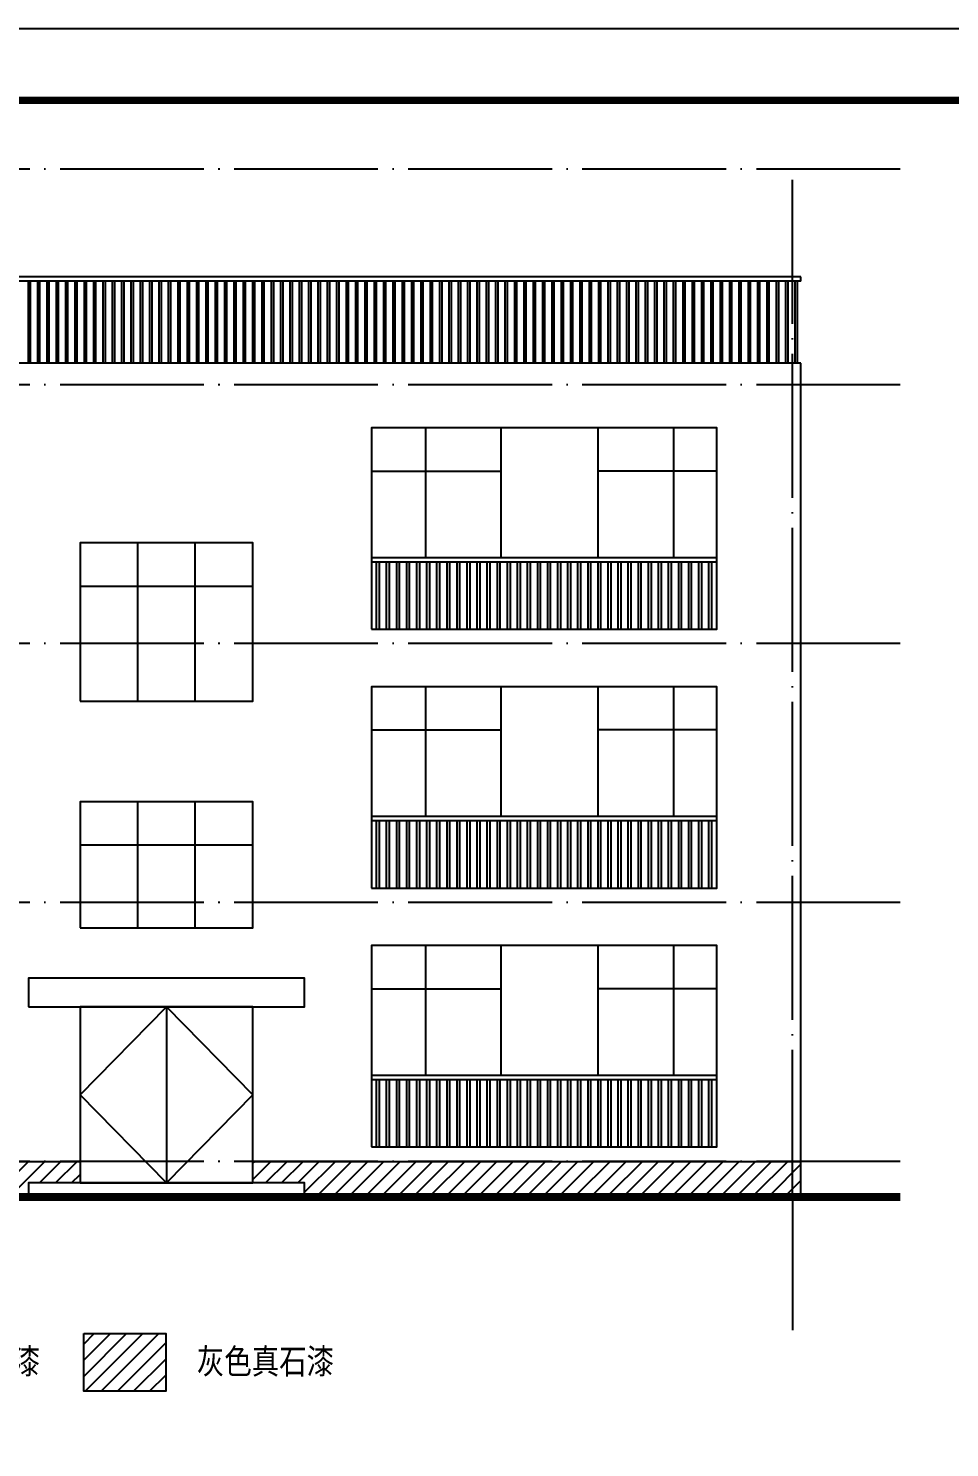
# Model space of a CAD drawing. Extents: x -695846 to 822170, y -413475 to 397179.
# Drawn here: x 369208 to 382014, y 242864 to 262602 of the extents above; entities that cross this region are included whole.
import ezdxf

# ---------------------------------------------------------------- set-up
doc = ezdxf.new("R2010")
doc.units = 0
doc.header["$LTSCALE"] = 1000
doc.header["$MEASUREMENT"] = 0
doc.linetypes.add('DOTE', pattern=[2.42, 2, -0.2, 0.02, -0.2])
for name, color, linetype in [('A-立面阳台栏杆', 157, 'Continuous'), ('AXIS', 3, 'Continuous'), ('DOTE', 1, 'DOTE'), ('PUB_TEXT', 7, 'Continuous'), ('T-图框-175', 175, 'Continuous'), ('WINDOW', 4, 'Continuous')]:
    doc.layers.add(name, color=color, linetype=linetype)
doc.styles.add('-黑体', font='simhei.ttf', dxfattribs={"width": 0.8})
pattern_1 = [(45, (-176795.44, 7064.84), (-112.2532, 112.2532), [])]

msp = doc.modelspace()

# ---------------------------------------------------------------- hatches: boundary and pattern name
h = msp.add_hatch()
h.set_pattern_fill('ANSI31', color=8, scale=100)
h.set_pattern_definition(pattern_1)
h.paths.add_polyline_path([(369208, 246395), (369208, 246545), (369928, 246545), (369928, 246845), (344308, 246845), (344308, 246395)])
h = msp.add_hatch()
h.set_pattern_fill('ANSI31', color=8, scale=100)
h.set_pattern_definition(pattern_1)
h.paths.add_polyline_path([(379948, 246395), (379948, 246845), (372328, 246845), (372328, 246545), (373048, 246545), (373048, 246395)])
h = msp.add_hatch()
h.set_pattern_fill('ANSI31', color=8, scale=100)
h.set_pattern_definition([(45, (-169420.67, 9111.3), (-112.2532, 112.2532), [])])
h.paths.add_polyline_path([(369977, 244450), (371117, 244450), (371117, 243648), (369977, 243648)])

# ---------------------------------------------------------------- linework, layer by layer
for p, q in [((379948, 257945), (344308, 257945)), ((379948, 246395), (379948, 257945)), ((342928, 246395), (381328, 246395))]:
    msp.add_line(p, q)
for points in [[(373978, 254245), (378778, 254245), (378778, 257045), (373978, 257045)], [(373978, 250645), (378778, 250645), (378778, 253445), (373978, 253445)], [(373978, 247045), (378778, 247045), (378778, 249845), (373978, 249845)], [(369208, 248995), (373048, 248995), (373048, 249395), (369208, 249395)], [(369977, 244450), (371117, 244450), (371117, 243648), (369977, 243648)]]:
    msp.add_lwpolyline(points, close=True)
at = {"color": 8}
for points in [[(371128, 248995), (372328, 247770), (371128, 246545), (369928, 247770), (371128, 248995)], [(344308, 246845), (369928, 246845)], [(372328, 246845), (379948, 246845)]]:
    msp.add_lwpolyline(points, dxfattribs=at)
at = {"elevation": -343}
msp.add_lwpolyline([(369208, 246395), (373048, 246395), (373048, 246545), (369208, 246545)], close=True, dxfattribs=at)
at = {"const_width": 100}
msp.add_lwpolyline([(342928, 246345), (381328, 246345)], dxfattribs=at)
at = {"layer": 'A-立面阳台栏杆'}
for p, q in [((379948, 259085), (379948, 259145)), ((373978, 255245), (378778, 255245)), ((373978, 255185), (378778, 255185)), ((373978, 251645), (378778, 251645)), ((373978, 251585), (378778, 251585)), ((373978, 248045), (378778, 248045)), ((373978, 247985), (378778, 247985))]:
    msp.add_line(p, q, dxfattribs=at)
for points in [[(379948, 259145), (344308, 259145)], [(379948, 259085), (344308, 259085)], [(369208, 257945), (369208, 259085)], [(369238, 257945), (369238, 259085)], [(369338, 257945), (369338, 259085)], [(369368, 257945), (369368, 259085)], [(369468, 257945), (369468, 259085)], [(369498, 257945), (369498, 259085)], [(369598, 257945), (369598, 259085)], [(369628, 257945), (369628, 259085)], [(369728, 257945), (369728, 259085)], [(369758, 257945), (369758, 259085)], [(369858, 257945), (369858, 259085)], [(369888, 257945), (369888, 259085)], [(369988, 257945), (369988, 259085)], [(370018, 257945), (370018, 259085)], [(370118, 257945), (370118, 259085)], [(370148, 257945), (370148, 259085)], [(370248, 257945), (370248, 259085)], [(370278, 257945), (370278, 259085)], [(370378, 257945), (370378, 259085)], [(370408, 257945), (370408, 259085)], [(370508, 257945), (370508, 259085)], [(370538, 257945), (370538, 259085)], [(370638, 257945), (370638, 259085)], [(370668, 257945), (370668, 259085)], [(370768, 257945), (370768, 259085)], [(370798, 257945), (370798, 259085)], [(370898, 257945), (370898, 259085)], [(370928, 257945), (370928, 259085)], [(371028, 257945), (371028, 259085)], [(371058, 257945), (371058, 259085)], [(371158, 257945), (371158, 259085)], [(371188, 257945), (371188, 259085)], [(371288, 257945), (371288, 259085)], [(371318, 257945), (371318, 259085)], [(371418, 257945), (371418, 259085)], [(371448, 257945), (371448, 259085)], [(371548, 257945), (371548, 259085)], [(371578, 257945), (371578, 259085)], [(371678, 257945), (371678, 259085)], [(371708, 257945), (371708, 259085)], [(371808, 257945), (371808, 259085)], [(371838, 257945), (371838, 259085)], [(371938, 257945), (371938, 259085)], [(371968, 257945), (371968, 259085)], [(372068, 257945), (372068, 259085)], [(372098, 257945), (372098, 259085)], [(372198, 257945), (372198, 259085)], [(372228, 257945), (372228, 259085)], [(372328, 257945), (372328, 259085)], [(372358, 257945), (372358, 259085)], [(372458, 257945), (372458, 259085)], [(372488, 257945), (372488, 259085)], [(372588, 257945), (372588, 259085)], [(372618, 257945), (372618, 259085)], [(372718, 257945), (372718, 259085)], [(372748, 257945), (372748, 259085)], [(372848, 257945), (372848, 259085)], [(372878, 257945), (372878, 259085)], [(372978, 257945), (372978, 259085)], [(373008, 257945), (373008, 259085)], [(373108, 257945), (373108, 259085)], [(373138, 257945), (373138, 259085)], [(373238, 257945), (373238, 259085)], [(373268, 257945), (373268, 259085)], [(373368, 257945), (373368, 259085)], [(373398, 257945), (373398, 259085)], [(373498, 257945), (373498, 259085)], [(373528, 257945), (373528, 259085)], [(373628, 257945), (373628, 259085)], [(373658, 257945), (373658, 259085)], [(373758, 257945), (373758, 259085)], [(373788, 257945), (373788, 259085)], [(373888, 257945), (373888, 259085)], [(373918, 257945), (373918, 259085)], [(374018, 257945), (374018, 259085)], [(374048, 257945), (374048, 259085)], [(374148, 257945), (374148, 259085)], [(374178, 257945), (374178, 259085)], [(374278, 257945), (374278, 259085)], [(374308, 257945), (374308, 259085)], [(374408, 257945), (374408, 259085)], [(374438, 257945), (374438, 259085)], [(374538, 257945), (374538, 259085)], [(374568, 257945), (374568, 259085)], [(374668, 257945), (374668, 259085)], [(374698, 257945), (374698, 259085)], [(374798, 257945), (374798, 259085)], [(374828, 257945), (374828, 259085)], [(374928, 257945), (374928, 259085)], [(374958, 257945), (374958, 259085)], [(375058, 257945), (375058, 259085)], [(375088, 257945), (375088, 259085)], [(375188, 257945), (375188, 259085)], [(375218, 257945), (375218, 259085)], [(375318, 257945), (375318, 259085)], [(375348, 257945), (375348, 259085)], [(375448, 257945), (375448, 259085)], [(375478, 257945), (375478, 259085)], [(375578, 257945), (375578, 259085)], [(375608, 257945), (375608, 259085)], [(375708, 257945), (375708, 259085)], [(375738, 257945), (375738, 259085)], [(375838, 257945), (375838, 259085)], [(375868, 257945), (375868, 259085)], [(375968, 257945), (375968, 259085)], [(375998, 257945), (375998, 259085)], [(376098, 257945), (376098, 259085)], [(376128, 257945), (376128, 259085)], [(376228, 257945), (376228, 259085)], [(376258, 257945), (376258, 259085)], [(376358, 257945), (376358, 259085)], [(376388, 257945), (376388, 259085)], [(376488, 257945), (376488, 259085)], [(376518, 257945), (376518, 259085)], [(376618, 257945), (376618, 259085)], [(376648, 257945), (376648, 259085)], [(376748, 257945), (376748, 259085)], [(376778, 257945), (376778, 259085)], [(376878, 257945), (376878, 259085)], [(376908, 257945), (376908, 259085)], [(377008, 257945), (377008, 259085)], [(377038, 257945), (377038, 259085)], [(377138, 257945), (377138, 259085)], [(377168, 257945), (377168, 259085)], [(377268, 257945), (377268, 259085)], [(377298, 257945), (377298, 259085)], [(377398, 257945), (377398, 259085)], [(377428, 257945), (377428, 259085)], [(377528, 257945), (377528, 259085)], [(377558, 257945), (377558, 259085)], [(377658, 257945), (377658, 259085)], [(377688, 257945), (377688, 259085)], [(377788, 257945), (377788, 259085)], [(377818, 257945), (377818, 259085)], [(377918, 257945), (377918, 259085)], [(377948, 257945), (377948, 259085)], [(378048, 257945), (378048, 259085)], [(378078, 257945), (378078, 259085)], [(378178, 257945), (378178, 259085)], [(378208, 257945), (378208, 259085)], [(378308, 257945), (378308, 259085)], [(378338, 257945), (378338, 259085)], [(378438, 257945), (378438, 259085)], [(378468, 257945), (378468, 259085)], [(378568, 257945), (378568, 259085)], [(378598, 257945), (378598, 259085)], [(378698, 257945), (378698, 259085)], [(378728, 257945), (378728, 259085)], [(378828, 257945), (378828, 259085)], [(378858, 257945), (378858, 259085)], [(378958, 257945), (378958, 259085)], [(378988, 257945), (378988, 259085)], [(379088, 257945), (379088, 259085)], [(379118, 257945), (379118, 259085)], [(379218, 257945), (379218, 259085)], [(379248, 257945), (379248, 259085)], [(379348, 257945), (379348, 259085)], [(379378, 257945), (379378, 259085)], [(379478, 257945), (379478, 259085)], [(379508, 257945), (379508, 259085)], [(379608, 257945), (379608, 259085)], [(379638, 257945), (379638, 259085)], [(379738, 257945), (379738, 259085)], [(379768, 257945), (379768, 259085)], [(379868, 257945), (379868, 259085)], [(379898, 257945), (379898, 259085)], [(374048, 254245), (374048, 255185)], [(374088, 254245), (374088, 255185)], [(374188, 254245), (374188, 255185)], [(374228, 254245), (374228, 255185)], [(374328, 254245), (374328, 255185)], [(374368, 254245), (374368, 255185)], [(374468, 254245), (374468, 255185)], [(374508, 254245), (374508, 255185)], [(374608, 254245), (374608, 255185)], [(374648, 254245), (374648, 255185)], [(374748, 254245), (374748, 255185)], [(374788, 254245), (374788, 255185)], [(374888, 254245), (374888, 255185)], [(374928, 254245), (374928, 255185)], [(375028, 254245), (375028, 255185)], [(375068, 254245), (375068, 255185)], [(375168, 254245), (375168, 255185)], [(375208, 254245), (375208, 255185)], [(375308, 254245), (375308, 255185)], [(375348, 254245), (375348, 255185)], [(375448, 254245), (375448, 255185)], [(375488, 254245), (375488, 255185)], [(375588, 254245), (375588, 255185)], [(375628, 254245), (375628, 255185)], [(375728, 254245), (375728, 255185)], [(375768, 254245), (375768, 255185)], [(375868, 254245), (375868, 255185)], [(375908, 254245), (375908, 255185)], [(376008, 254245), (376008, 255185)], [(376048, 254245), (376048, 255185)], [(376148, 254245), (376148, 255185)], [(376188, 254245), (376188, 255185)], [(376288, 254245), (376288, 255185)], [(376328, 254245), (376328, 255185)], [(376428, 254245), (376428, 255185)], [(376468, 254245), (376468, 255185)], [(376568, 254245), (376568, 255185)], [(376608, 254245), (376608, 255185)], [(376708, 254245), (376708, 255185)], [(376748, 254245), (376748, 255185)], [(376848, 254245), (376848, 255185)], [(376888, 254245), (376888, 255185)], [(376988, 254245), (376988, 255185)], [(377028, 254245), (377028, 255185)], [(377128, 254245), (377128, 255185)], [(377168, 254245), (377168, 255185)], [(377268, 254245), (377268, 255185)], [(377308, 254245), (377308, 255185)], [(377408, 254245), (377408, 255185)], [(377448, 254245), (377448, 255185)], [(377548, 254245), (377548, 255185)], [(377588, 254245), (377588, 255185)], [(377688, 254245), (377688, 255185)], [(377728, 254245), (377728, 255185)], [(377828, 254245), (377828, 255185)], [(377868, 254245), (377868, 255185)], [(377968, 254245), (377968, 255185)], [(378008, 254245), (378008, 255185)], [(378108, 254245), (378108, 255185)], [(378148, 254245), (378148, 255185)], [(378248, 254245), (378248, 255185)], [(378288, 254245), (378288, 255185)], [(378388, 254245), (378388, 255185)], [(378428, 254245), (378428, 255185)], [(378528, 254245), (378528, 255185)], [(378568, 254245), (378568, 255185)], [(378668, 254245), (378668, 255185)], [(378708, 254245), (378708, 255185)], [(374048, 250645), (374048, 251585)], [(374088, 250645), (374088, 251585)], [(374188, 250645), (374188, 251585)], [(374228, 250645), (374228, 251585)], [(374328, 250645), (374328, 251585)], [(374368, 250645), (374368, 251585)], [(374468, 250645), (374468, 251585)], [(374508, 250645), (374508, 251585)], [(374608, 250645), (374608, 251585)], [(374648, 250645), (374648, 251585)], [(374748, 250645), (374748, 251585)], [(374788, 250645), (374788, 251585)], [(374888, 250645), (374888, 251585)], [(374928, 250645), (374928, 251585)], [(375028, 250645), (375028, 251585)], [(375068, 250645), (375068, 251585)], [(375168, 250645), (375168, 251585)], [(375208, 250645), (375208, 251585)], [(375308, 250645), (375308, 251585)], [(375348, 250645), (375348, 251585)], [(375448, 250645), (375448, 251585)], [(375488, 250645), (375488, 251585)], [(375588, 250645), (375588, 251585)], [(375628, 250645), (375628, 251585)], [(375728, 250645), (375728, 251585)], [(375768, 250645), (375768, 251585)], [(375868, 250645), (375868, 251585)], [(375908, 250645), (375908, 251585)], [(376008, 250645), (376008, 251585)], [(376048, 250645), (376048, 251585)], [(376148, 250645), (376148, 251585)], [(376188, 250645), (376188, 251585)], [(376288, 250645), (376288, 251585)], [(376328, 250645), (376328, 251585)], [(376428, 250645), (376428, 251585)], [(376468, 250645), (376468, 251585)], [(376568, 250645), (376568, 251585)], [(376608, 250645), (376608, 251585)], [(376708, 250645), (376708, 251585)], [(376748, 250645), (376748, 251585)], [(376848, 250645), (376848, 251585)], [(376888, 250645), (376888, 251585)], [(376988, 250645), (376988, 251585)], [(377028, 250645), (377028, 251585)], [(377128, 250645), (377128, 251585)], [(377168, 250645), (377168, 251585)], [(377268, 250645), (377268, 251585)], [(377308, 250645), (377308, 251585)], [(377408, 250645), (377408, 251585)], [(377448, 250645), (377448, 251585)], [(377548, 250645), (377548, 251585)], [(377588, 250645), (377588, 251585)], [(377688, 250645), (377688, 251585)], [(377728, 250645), (377728, 251585)], [(377828, 250645), (377828, 251585)], [(377868, 250645), (377868, 251585)], [(377968, 250645), (377968, 251585)], [(378008, 250645), (378008, 251585)], [(378108, 250645), (378108, 251585)], [(378148, 250645), (378148, 251585)], [(378248, 250645), (378248, 251585)], [(378288, 250645), (378288, 251585)], [(378388, 250645), (378388, 251585)], [(378428, 250645), (378428, 251585)], [(378528, 250645), (378528, 251585)], [(378568, 250645), (378568, 251585)], [(378668, 250645), (378668, 251585)], [(378708, 250645), (378708, 251585)], [(374048, 247045), (374048, 247985)], [(374088, 247045), (374088, 247985)], [(374188, 247045), (374188, 247985)], [(374228, 247045), (374228, 247985)], [(374328, 247045), (374328, 247985)], [(374368, 247045), (374368, 247985)], [(374468, 247045), (374468, 247985)], [(374508, 247045), (374508, 247985)], [(374608, 247045), (374608, 247985)], [(374648, 247045), (374648, 247985)], [(374748, 247045), (374748, 247985)], [(374788, 247045), (374788, 247985)], [(374888, 247045), (374888, 247985)], [(374928, 247045), (374928, 247985)], [(375028, 247045), (375028, 247985)], [(375068, 247045), (375068, 247985)], [(375168, 247045), (375168, 247985)], [(375208, 247045), (375208, 247985)], [(375308, 247045), (375308, 247985)], [(375348, 247045), (375348, 247985)], [(375448, 247045), (375448, 247985)], [(375488, 247045), (375488, 247985)], [(375588, 247045), (375588, 247985)], [(375628, 247045), (375628, 247985)], [(375728, 247045), (375728, 247985)], [(375768, 247045), (375768, 247985)], [(375868, 247045), (375868, 247985)], [(375908, 247045), (375908, 247985)], [(376008, 247045), (376008, 247985)], [(376048, 247045), (376048, 247985)], [(376148, 247045), (376148, 247985)], [(376188, 247045), (376188, 247985)], [(376288, 247045), (376288, 247985)], [(376328, 247045), (376328, 247985)], [(376428, 247045), (376428, 247985)], [(376468, 247045), (376468, 247985)], [(376568, 247045), (376568, 247985)], [(376608, 247045), (376608, 247985)], [(376708, 247045), (376708, 247985)], [(376748, 247045), (376748, 247985)], [(376848, 247045), (376848, 247985)], [(376888, 247045), (376888, 247985)], [(376988, 247045), (376988, 247985)], [(377028, 247045), (377028, 247985)], [(377128, 247045), (377128, 247985)], [(377168, 247045), (377168, 247985)], [(377268, 247045), (377268, 247985)], [(377308, 247045), (377308, 247985)], [(377408, 247045), (377408, 247985)], [(377448, 247045), (377448, 247985)], [(377548, 247045), (377548, 247985)], [(377588, 247045), (377588, 247985)], [(377688, 247045), (377688, 247985)], [(377728, 247045), (377728, 247985)], [(377828, 247045), (377828, 247985)], [(377868, 247045), (377868, 247985)], [(377968, 247045), (377968, 247985)], [(378008, 247045), (378008, 247985)], [(378108, 247045), (378108, 247985)], [(378148, 247045), (378148, 247985)], [(378248, 247045), (378248, 247985)], [(378288, 247045), (378288, 247985)], [(378388, 247045), (378388, 247985)], [(378428, 247045), (378428, 247985)], [(378528, 247045), (378528, 247985)], [(378568, 247045), (378568, 247985)], [(378668, 247045), (378668, 247985)], [(378708, 247045), (378708, 247985)]]:
    msp.add_lwpolyline(points, dxfattribs=at)
at = {"layer": 'AXIS'}
msp.add_line((379828, 246395), (379828, 244495), dxfattribs=at)
at = {"layer": 'DOTE'}
for p, q in [((381328, 260645), (342928, 260645)), ((379828, 246395), (379828, 260645)), ((381328, 257645), (342928, 257645)), ((381328, 254045), (342928, 254045)), ((381328, 250445), (342928, 250445)), ((381328, 246845), (342928, 246845))]:
    msp.add_line(p, q, dxfattribs=at)
at = {"layer": 'T-图框-175'}
msp.add_lwpolyline([(335420, 220602), (335420, 262602), (394820, 262602), (394820, 220602)], close=True, dxfattribs=at)
at = {"layer": 'T-图框-175', "const_width": 100}
msp.add_lwpolyline([(337920, 221602), (393820, 221602), (393820, 261602), (337920, 261602)], close=True, dxfattribs=at)
at = {"layer": 'WINDOW', "color": 8}
for points in [[(374728, 257045), (374728, 255245)], [(375778, 255245), (375778, 257045), (375778, 257045)], [(377128, 255245), (377128, 257045), (377128, 257045)], [(378178, 257045), (378178, 255245)], [(373978, 256445), (375778, 256445)], [(378778, 256445), (377128, 256445)], [(374728, 253445), (374728, 251645)], [(375778, 251645), (375778, 253445), (375778, 253445)], [(377128, 251645), (377128, 253445), (377128, 253445)], [(378178, 253445), (378178, 251645)], [(373978, 252845), (375778, 252845)], [(378778, 252845), (377128, 252845)], [(374728, 249845), (374728, 248045)], [(375778, 248045), (375778, 249845), (375778, 249845)], [(377128, 248045), (377128, 249845), (377128, 249845)], [(378178, 249845), (378178, 248045)], [(373978, 249245), (375778, 249245)], [(378778, 249245), (377128, 249245)]]:
    msp.add_lwpolyline(points, dxfattribs=at)
at = {"layer": 'WINDOW'}
for points in [[(369928, 253245), (372328, 253245), (372328, 255445), (369928, 255445)], [(369928, 250095), (372328, 250095), (372328, 251845), (369928, 251845)], [(369928, 246545), (372328, 246545), (372328, 248995), (369928, 248995)]]:
    msp.add_lwpolyline(points, close=True, dxfattribs=at)
for points in [[(370728, 253245), (370728, 255445)], [(371528, 253245), (371528, 255445)], [(369928, 254845), (372328, 254845)], [(370728, 250095), (370728, 251845)], [(371528, 250095), (371528, 251845)], [(369928, 251245), (372328, 251245)], [(371128, 248995), (371128, 246545)]]:
    msp.add_lwpolyline(points, dxfattribs=at)

# ---------------------------------------------------------------- texts
at = {"layer": 'PUB_TEXT', "style": '-黑体', "width": 0.8}
for s, p in [('白色真石漆', (367463, 243889, -343)), ('灰色真石漆', (371549, 243889, -343))]:
    msp.add_text(s, height=350, dxfattribs=at).set_placement(p)

doc.saveas('drawing.dxf')
